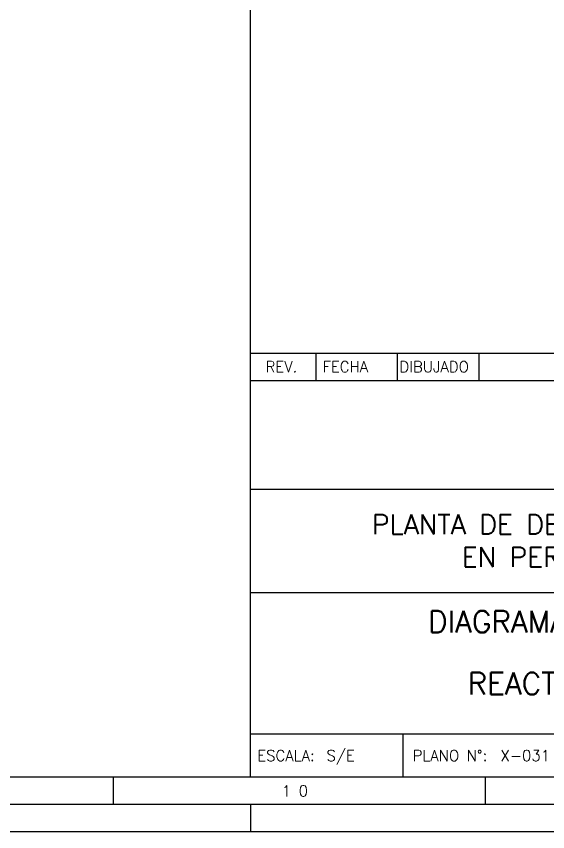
# Model space of a CAD drawing. Header units: millimetres. Extents: x 172 to 1080, y 170 to 466.
# Drawn here: x 475.9 to 524.7, y 169.8 to 244.7 of the extents above; entities that cross this region are included whole.
import ezdxf

# ---------------------------------------------------------------- set-up
doc = ezdxf.new("R2010")
doc.units = ezdxf.units.MM
doc.layers.add('CAJETIN', color=1, linetype='Continuous')
doc.layers.add('FORMATO', color=7, linetype='Continuous')
doc.styles.add('PY', font='ROMANS.shx')

# ---------------------------------------------------------------- blocks, each defined once
blk = doc.blocks.new('MARCO-A1')
at = {"layer": 'FORMATO', "color": 5}
for p, q in [((625.75, 10), (625.75, 5)), ((694.17, 10), (694.17, 5))]:
    blk.add_line(p, q, dxfattribs=at)
at = {"layer": 'FORMATO', "color": 1, "linetype": 'Continuous'}
blk.add_line((651, 5), (651, 0), dxfattribs=at)
at = {"layer": 'FORMATO', "color": 1}
blk.add_lwpolyline([(0, 594), (841, 594), (841, 0), (0, 0)], close=True, dxfattribs=at)
at = {"layer": 'FORMATO', "color": 5}
blk.add_lwpolyline([(5, 589), (836, 589), (836, 5), (5, 5)], close=True, dxfattribs=at)
at = {"layer": 'FORMATO', "color": 8, "linetype": 'Continuous'}
blk.add_lwpolyline([(10, 584), (831, 584), (831, 10), (10, 10)], close=True, dxfattribs=at)
at = {"layer": 'FORMATO', "color": 1, "style": 'PY'}
blk.add_text('1 0', height=2, dxfattribs=at).set_placement((656.77, 6.5))

msp = doc.modelspace()

# ---------------------------------------------------------------- linework, layer by layer
at = {"layer": 'CAJETIN', "color": 8, "linetype": 'Continuous'}
for p, q in [((497.391, 174.779), (497.391, 461.44)), ((497.391, 174.779), (497.391, 217.391)), ((497.391, 174.779), (497.391, 217.391)), ((497.391, 211.236), (587.285, 211.236)), ((497.391, 201.247), (559.817, 201.247)), ((497.391, 191.759), (587.285, 191.759)), ((497.391, 178.774), (587.285, 178.774)), ((497.391, 178.774), (587.285, 178.774)), ((511.375, 178.774), (511.375, 174.779)), ((511.375, 178.774), (511.375, 174.779))]:
    msp.add_line(p, q, dxfattribs=at)
at = {"layer": 'CAJETIN', "color": 5}
for p, q in [((497.391, 213.733), (587.285, 213.733)), ((503.384, 213.733), (503.384, 211.236)), ((510.875, 213.733), (510.875, 211.236)), ((518.366, 213.733), (518.366, 211.236))]:
    msp.add_line(p, q, dxfattribs=at)

# ---------------------------------------------------------------- block references
at = {"xscale": 0.499409123998651, "yscale": 0.499409123998651, "zscale": 0.499409123998651}
msp.add_blockref('MARCO-A1', (172.276, 169.785), dxfattribs=at)

# ---------------------------------------------------------------- texts
at = {"layer": 'CAJETIN', "color": 1, "style": 'PY'}
for s, p in [('REV.', (498.783, 211.985)), ('FECHA', (504.005, 211.985)), ('DIBUJADO', (511.072, 211.985)), ('X-031', (520.359, 176.277))]:
    msp.add_text(s, height=0.9988, dxfattribs=at).set_placement(p)
at = {"layer": 'CAJETIN', "color": 5, "attachment_point": 5, "style": 'PY'}
for s, insert, char_height, width in [('PLANTA DE DETERGENTES LÍQUIDOS\\PEN PERSAN (SEVILLA)', (529.846, 196.206), 1.79787, 79.06835), ('DIAGRAMAS DE TUBERÍAS E INSTRUMENTOS', (542.338, 189.078), 1.99764, 88.63238), ('REACTOR HDL/LAVAVAJILLAS R-0011', (542.25, 183.06), 1.99764, 88.63238)]:
    msp.add_mtext(s, dxfattribs=dict(at, insert=insert, char_height=char_height, width=width))
at = {"layer": 'FORMATO', "color": 1, "style": 'PY'}
for s, height, p in [('ESCALA:', 0.9988, (498.024, 176.277)), ('S/E', 0.9988, (504.372, 176.277)), ('PLANO N%%D:', 0.99882, (512.283, 176.277))]:
    msp.add_text(s, height=height, dxfattribs=at).set_placement(p)

doc.saveas('drawing.dxf')
